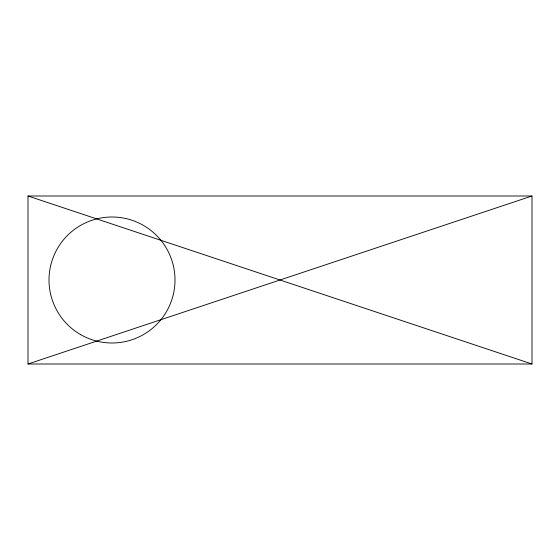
<?xml version="1.0" encoding="UTF-8"?>
<svg xmlns="http://www.w3.org/2000/svg" width="560" height="560" viewBox="0 0 560 560"><rect width="100%" height="100%" fill="white"/><g stroke="black" fill="none" stroke-linecap="round" stroke-linejoin="round"><path stroke-width="0.84" d="M28 364L532 196L532 364L28 364L28 196L532 196M28 196L532 364M80.5 334.558A63 63 0 0 0 175 280A63 63 0 0 0 80.5 225.442A63 63 0 0 0 80.5 334.558"/></g></svg>
